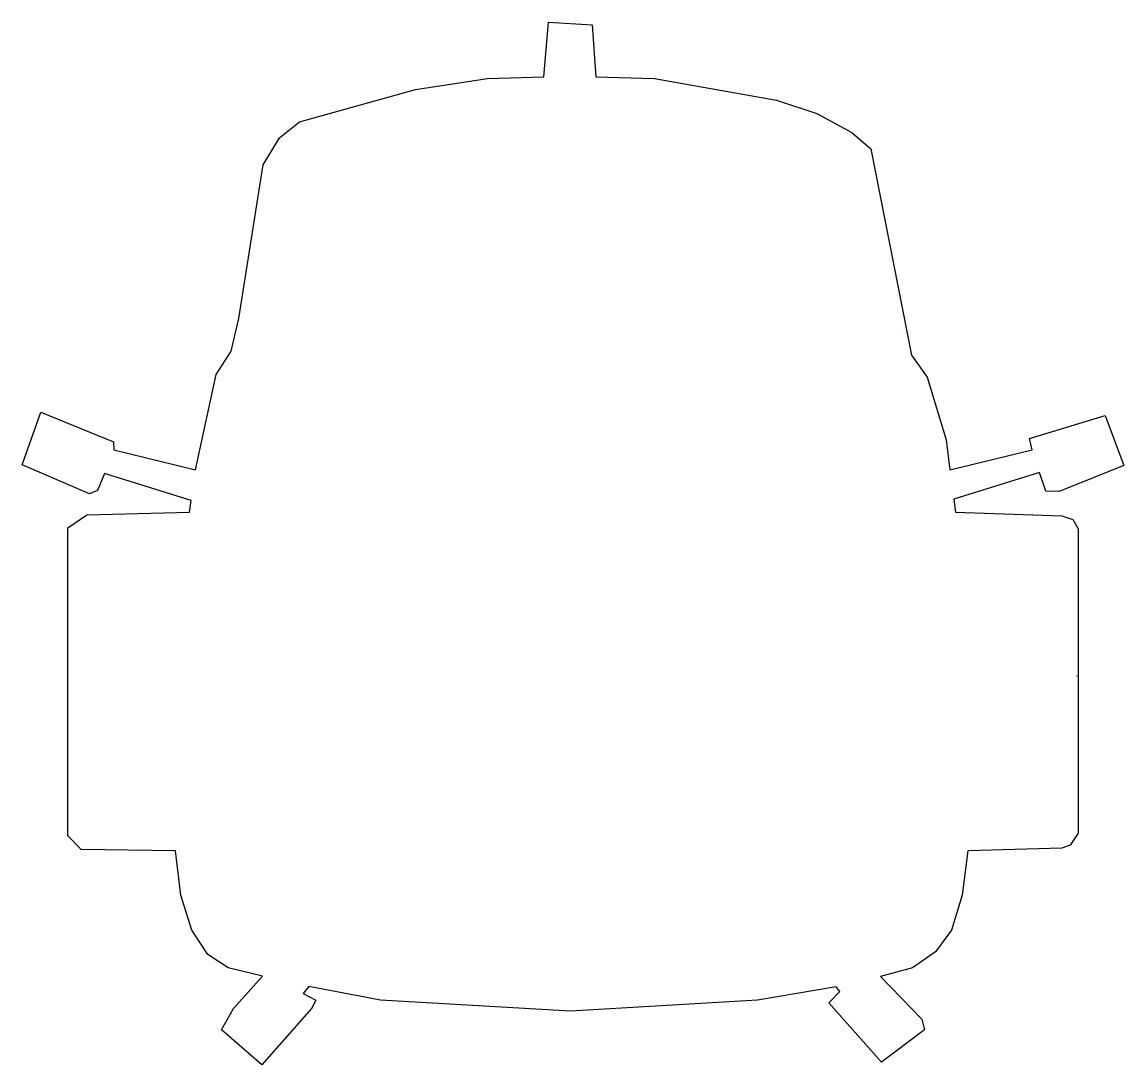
# Model space of a CAD drawing. Header units: millimetres. Extents: x -439 to 439, y -416 to 416.
import ezdxf

# ---------------------------------------------------------------- set-up
doc = ezdxf.new("R2010")
doc.units = ezdxf.units.MM
doc.layers.add('ALMOND-DRAW-PROFILE', color=7, linetype='Continuous', lineweight=25)

msp = doc.modelspace()

# ---------------------------------------------------------------- linework, layer by layer
at = {"layer": 'ALMOND-DRAW-PROFILE'}
for points in [[(-312.6, -280.37), (-316.9, -244.89), (-392.09, -243.85), (-402.83, -233.11), (-402.83, 12.49), (-387.79, 22.96), (-305.73, 25.05), (-304.42, 34.35), (-373.67, 55.88), (-379.2, 42.16), (-385.64, 39.48), (-439.36, 62.84), (-424.32, 104.74), (-366.31, 81.1), (-366.1, 74.67), (-301, 58.79), (-284.67, 134.81), (-272.63, 153.31), (-266.41, 179.39), (-247.07, 301.86), (-234.18, 323.34), (-218.07, 336.23), (-125.68, 362.01), (-68.21, 370.61), (-23.27, 372.05), (-19.6, 415.72), (15.31, 413.57), (18.23, 372.11), (64.99, 370.61), (162.21, 353.42), (194.43, 342.68), (222.36, 327.64), (237.4, 314.75), (270, 150.23), (282.52, 132.67), (297.56, 82.71), (300.62, 58.68), (366.08, 74.66), (364.16, 83.79), (424.32, 102.05), (439.36, 62.3), (387.79, 41.36), (377.05, 41.63), (372.09, 56.6), (303.58, 35.34), (304.91, 24.89), (389.94, 22.16), (398.54, 19.07), (402.83, 11.82), (402.83, -230.96), (396.39, -240.62), (389.94, -242.77), (314.75, -244.92), (310.45, -280.37), (301.86, -308.3), (288.96, -325.49), (270.7, -338.38), (245.26, -345.16), (278.22, -379.2), (280.37, -387.79), (246, -413.57), (204.1, -366.31), (212.84, -357.29), (209.88, -353.41), (147.17, -364.16), (-2.09, -372.75), (-153.61, -364.16), (-210.74, -353.05), (-215.13, -358.87), (-205.18, -364.16), (-208.4, -370.61), (-248.14, -415.72), (-280.37, -387.79), (-270.7, -370.61), (-247.68, -345.04), (-275, -338.38), (-291.11, -327.64), (-304, -308.3)], [(169.2, 345.64), (169.2, 345.65), (169.15, 345.66)], [(259.92, 166.73), (259.91, 166.74), (259.91, 166.73)], [(401.77, -105.44), (401.76, -105.59), (401.77, -105.83)]]:
    msp.add_lwpolyline(points, close=True, dxfattribs=at)

doc.saveas('drawing.dxf')
